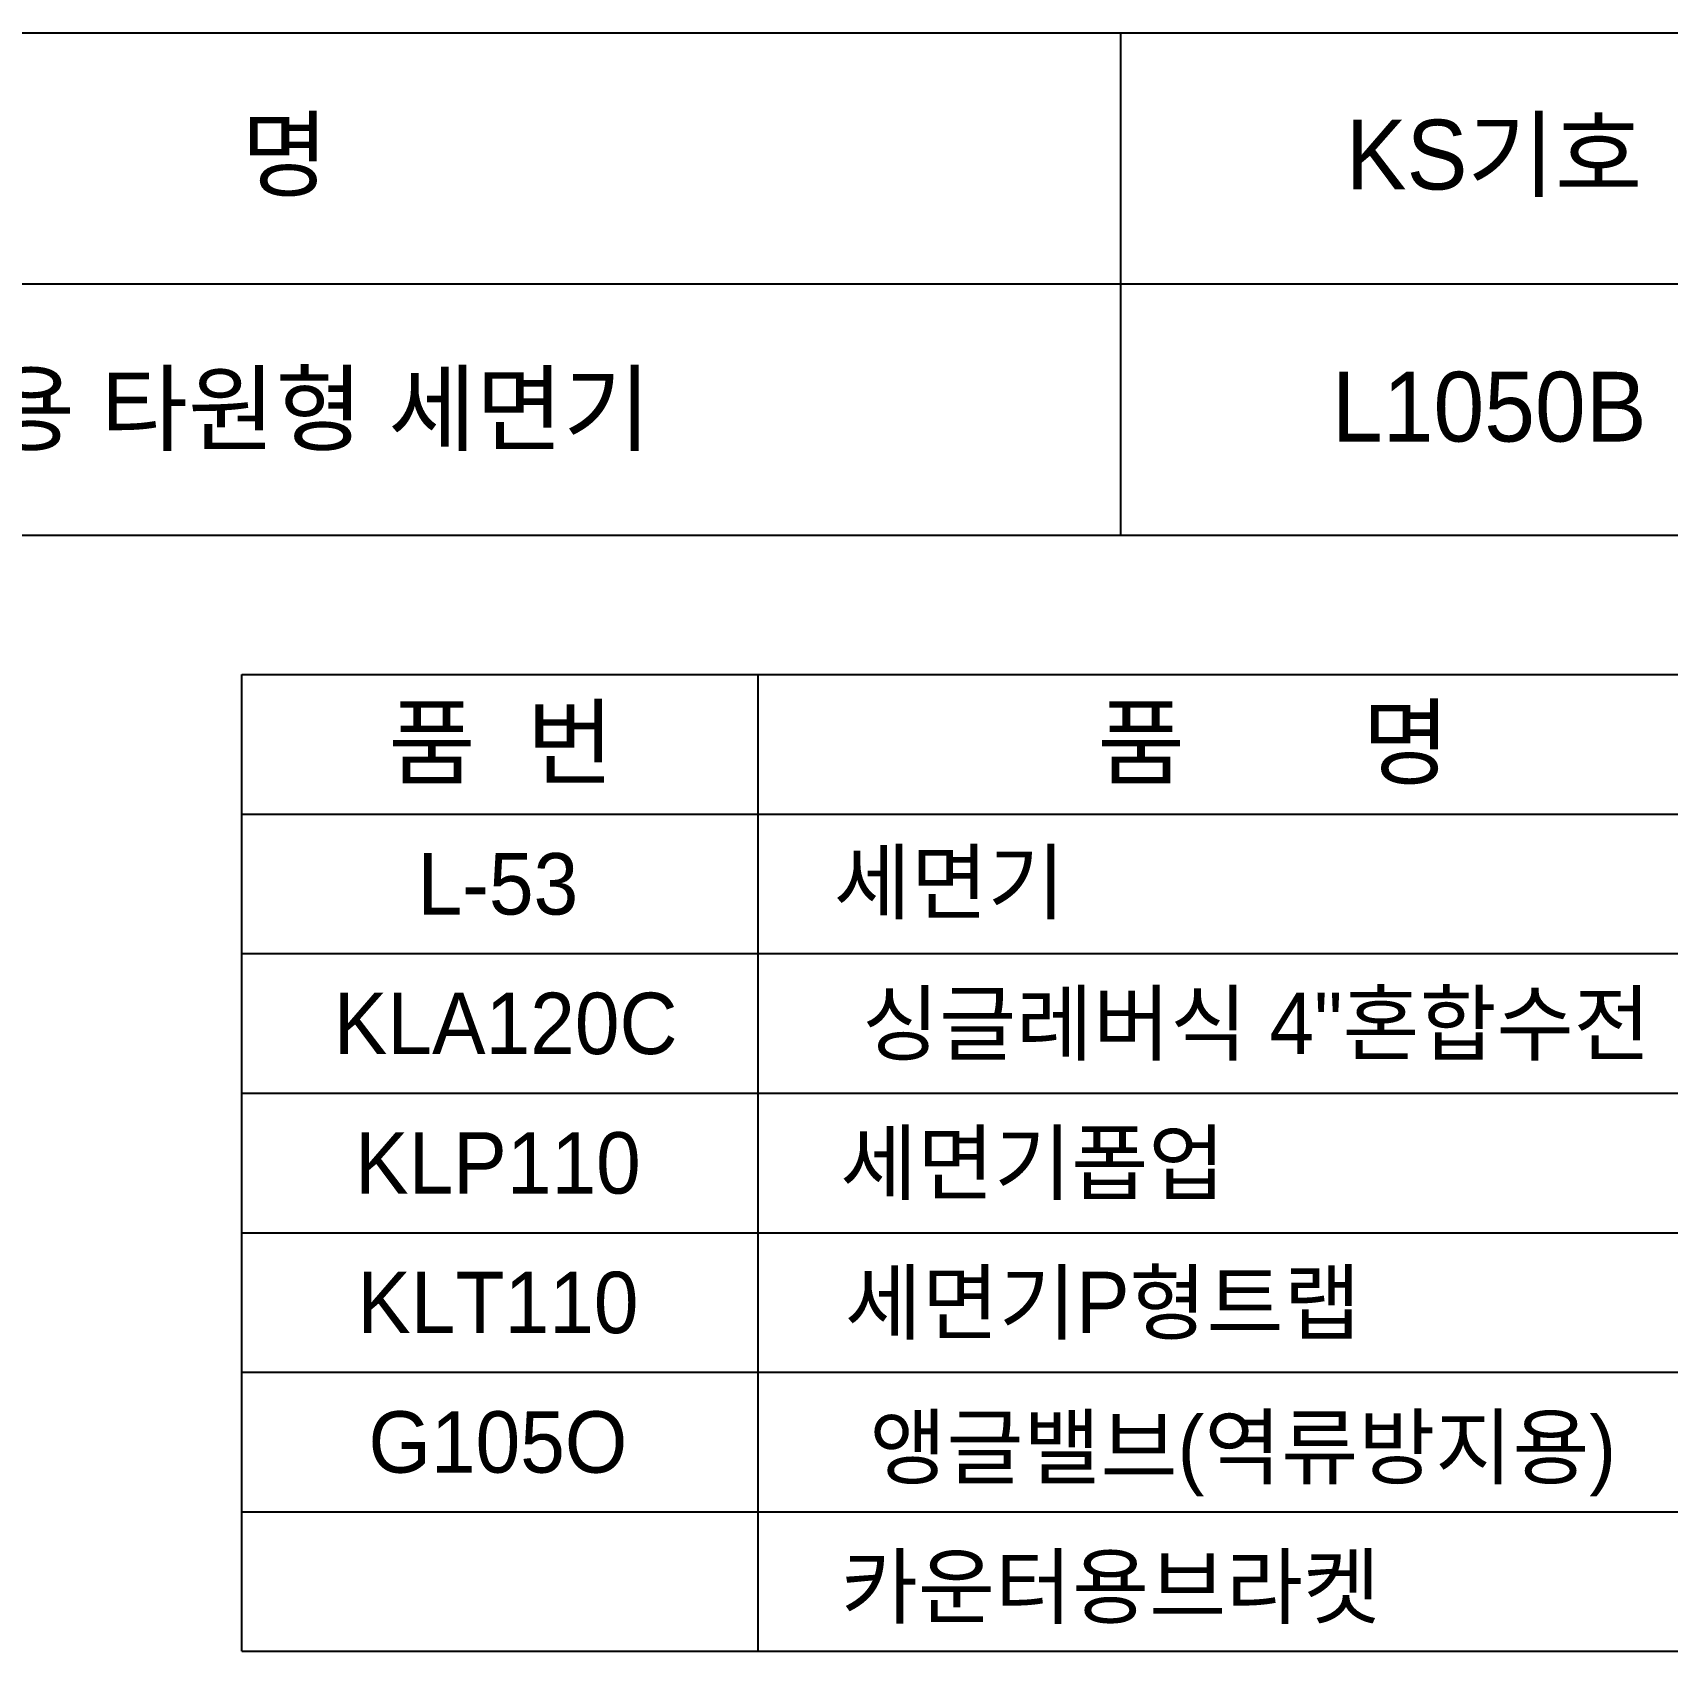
# Model space of a CAD drawing. Header units: millimetres. Extents: x 172273 to 179053, y 3729 to 6845.
# Drawn here: x 173353 to 174056, y 6149 to 6845 of the extents above; entities that cross this region are included whole.
import ezdxf
from ezdxf.enums import TextEntityAlignment as Align

# ---------------------------------------------------------------- set-up
doc = ezdxf.new("R2010")
doc.units = ezdxf.units.MM
doc.header["$LTSCALE"] = 0.5
doc.header["$MEASUREMENT"] = 0
doc.layers.add('TEXT', color=7, linetype='Continuous')
doc.layers.add('도각라인', color=7, linetype='Continuous')
doc.styles.add('타이틀', font='H2GTRM.TTF', dxfattribs={"height": 25})

msp = doc.modelspace()

# ---------------------------------------------------------------- linework, layer by layer
at = {"layer": '도각라인', "color": 7}
for p, q in [((172272.59, 6845.3), (174432.59, 6845.3)), ((173820.59, 6629.3), (173820.59, 6845.3)), ((172896.59, 6737.3), (174432.59, 6737.3)), ((172272.59, 6629.3), (174432.59, 6629.3)), ((173442.59, 6269.3), (173442.59, 6569.3)), ((173442.59, 6569.3), (174396.59, 6569.3)), ((173664.59, 6269.3), (173664.59, 6569.3)), ((173442.59, 6509.3), (174396.59, 6509.3)), ((173442.59, 6449.3), (174396.59, 6449.3)), ((173442.59, 6389.3), (174396.59, 6389.3)), ((173442.59, 6329.3), (174396.59, 6329.3)), ((173442.59, 6149.3), (173442.59, 6269.3)), ((173442.59, 6269.3), (174396.59, 6269.3)), ((173664.59, 6149.3), (173664.59, 6269.3)), ((173442.59, 6209.3), (174396.59, 6209.3)), ((173442.59, 6149.3), (174396.59, 6149.3))]:
    msp.add_line(p, q, dxfattribs=at)

# ---------------------------------------------------------------- texts
at = {"layer": 'TEXT', "style": '타이틀'}
for s, height, p in [('품             명', 30, (173371.42, 6792.98)), ('KS기호', 30, (173981.21, 6792.88)), ('언더 카운터용 타원형 세면기', 30, (173376.25, 6683.64)), ('L1050B', 30, (173979.13, 6684.49)), ('품  번', 30, (173554.11, 6540.17)), ('품       명', 30, (173886.37, 6540.17)), ('L-53', 26.4, (173552.69, 6479.3)), ('세면기', 26.4, (173746.89, 6480.05)), ('싱글레버식 4"혼합수전', 26.4, (173878.93, 6419.3)), ('KLA120C', 26.4, (173556.03, 6419.3)), ('KLP110', 26.4, (173552.69, 6359.3)), ('세면기폽업', 26.4, (173782.77, 6359.3)), ('세면기P형트랩', 26.4, (173812.86, 6299.3)), ('KLT110', 26.4, (173552.69, 6299.3)), ('G105O', 26.4, (173552.69, 6239.3)), ('앵글밸브(역류방지용)', 26.4, (173873.1, 6237.13)), ('카운터용브라켓', 26.4, (173816.2, 6177.13))]:
    msp.add_text(s, height=height, dxfattribs=at).set_placement(p, align=Align.MIDDLE_CENTER)

doc.saveas('drawing.dxf')
